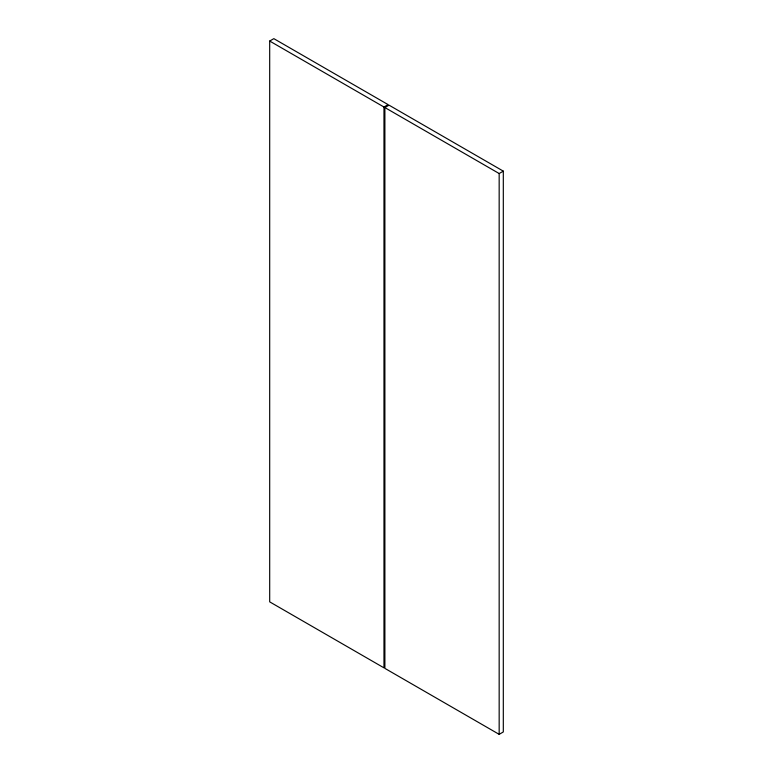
<?xml version="1.0" encoding="UTF-8"?>
<svg xmlns="http://www.w3.org/2000/svg" width="773" height="773" viewBox="0 0 773 773"><rect width="100%" height="100%" fill="white"/><g stroke="black" fill="none" stroke-linecap="round" stroke-linejoin="round"><path stroke-width="1.16" d="M269.69 41.046L273.835 38.65L388.114 104.626L383.968 107.022L269.69 41.046L269.69 601.858L383.968 667.843L383.968 107.022M384.886 107.553L389.032 105.157L503.31 171.142L503.31 731.954L499.165 734.35L384.886 668.374L384.886 107.553L499.165 173.529L503.31 171.142M499.165 173.529L499.165 734.35"/></g></svg>
